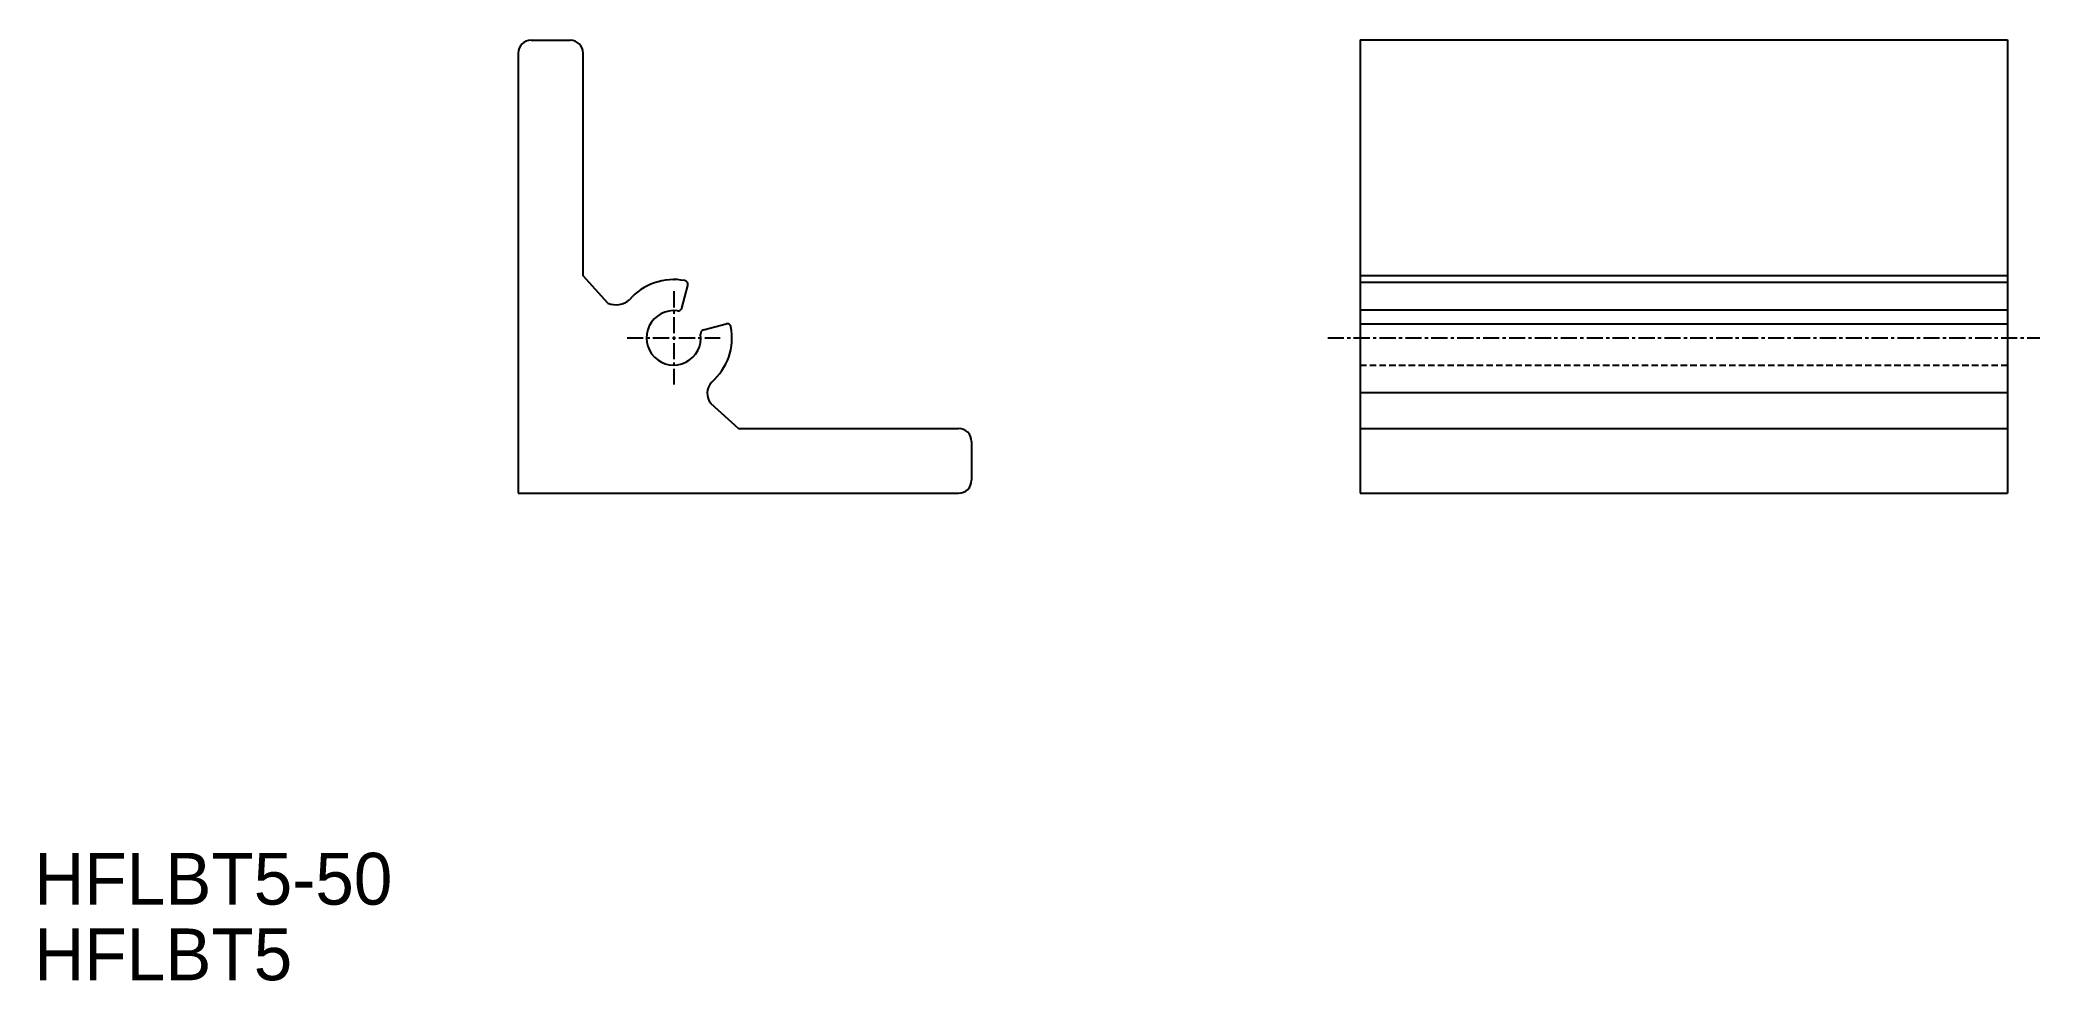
# Model space of a CAD drawing. Extents: x 0 to 155, y 0 to 73.
import ezdxf

# ---------------------------------------------------------------- set-up
doc = ezdxf.new("R2010")
doc.units = 0
doc.linetypes.add('CENTER', pattern=[2, 1.25, -0.25, 0.25, -0.25])
doc.linetypes.add('DASHED', pattern=[0.75, 0.5, -0.25])
doc.layers.get('0').update_dxf_attribs({"linetype": 'CONTINUOUS'})
doc.layers.add('CENTER', color=1, linetype='CENTER')

msp = doc.modelspace()

# ---------------------------------------------------------------- linework, layer by layer
at = {"color": 7, "linetype": 'CONTINUOUS'}
for p, q in [((38.37, 72.6), (41.37, 72.6)), ((102.37, 72.61), (152.37, 72.61)), ((102.37, 72.61), (102.37, 37.61)), ((152.37, 72.61), (152.37, 37.61)), ((37.37, 71.6), (37.37, 37.61)), ((42.37, 54.41), (42.37, 71.6)), ((37.37, 63.36), (37.37, 63.36)), ((37.37, 55.11), (37.37, 55.11)), ((44.29, 52.29), (42.37, 54.41)), ((152.37, 54.41), (102.37, 54.41)), ((49.99, 51.91), (50.46, 53.66)), ((152.37, 53.89), (102.37, 53.89)), ((152.37, 51.74), (102.37, 51.74)), ((51.67, 50.23), (53.42, 50.69)), ((152.37, 50.66), (102.37, 50.66)), ((152.37, 45.37), (102.37, 45.37)), ((52.25, 44.53), (54.37, 42.61)), ((54.37, 42.61), (71.37, 42.61)), ((102.37, 42.61), (152.37, 42.61)), ((72.37, 41.61), (72.37, 38.61)), ((37.37, 37.61), (71.37, 37.61)), ((102.37, 37.61), (152.37, 37.61))]:
    msp.add_line(p, q, dxfattribs=at)
at = {"color": 3, "linetype": 'DASHED'}
msp.add_line((102.37, 47.51), (152.37, 47.51), dxfattribs=at)
at = {"color": 7, "linetype": 'CONTINUOUS'}
for centre, radius, start, end in [((38.37, 71.6), 1, 90, 180), ((41.37, 71.6), 1, 0, 90), ((49.37, 49.61), 4.5, 79.0958, 139.3191), ((44.92, 53.78), 1.62, 247.4014, 310.026), ((50.17, 53.73), 0.3, 345, 79.0958), ((49.37, 49.61), 2.1, 82.1803, 7.8189), ((49.7, 51.99), 0.3, 262.1803, 345), ((51.75, 49.94), 0.3, 105, 187.8189), ((49.37, 49.61), 4.5, 310.6809, 10.9038), ((53.5, 50.4), 0.3, 10.9038, 105), ((53.2, 45.33), 1.24, 136.0038, 220.195), ((71.37, 41.61), 1, 0, 90), ((71.37, 38.61), 1, 270, 0)]:
    msp.add_arc(centre, radius, start, end, dxfattribs=at)
msp.add_point((49.37, 54.11), dxfattribs=at)
at = {"layer": 'CENTER', "color": 1, "linetype": 'CENTER'}
for p, q in [((49.37, 53.21), (49.37, 46.01)), ((45.77, 49.61), (52.97, 49.61)), ((99.87, 49.61), (154.87, 49.61))]:
    msp.add_line(p, q, dxfattribs=at)

# ---------------------------------------------------------------- texts
at = {"color": 7, "linetype": 'CONTINUOUS'}
for s, p in [('HFLBT5-50', (0, 5.84)), ('HFLBT5', (0, 0))]:
    msp.add_text(s, height=4, dxfattribs=at).set_placement(p)

doc.saveas('drawing.dxf')
